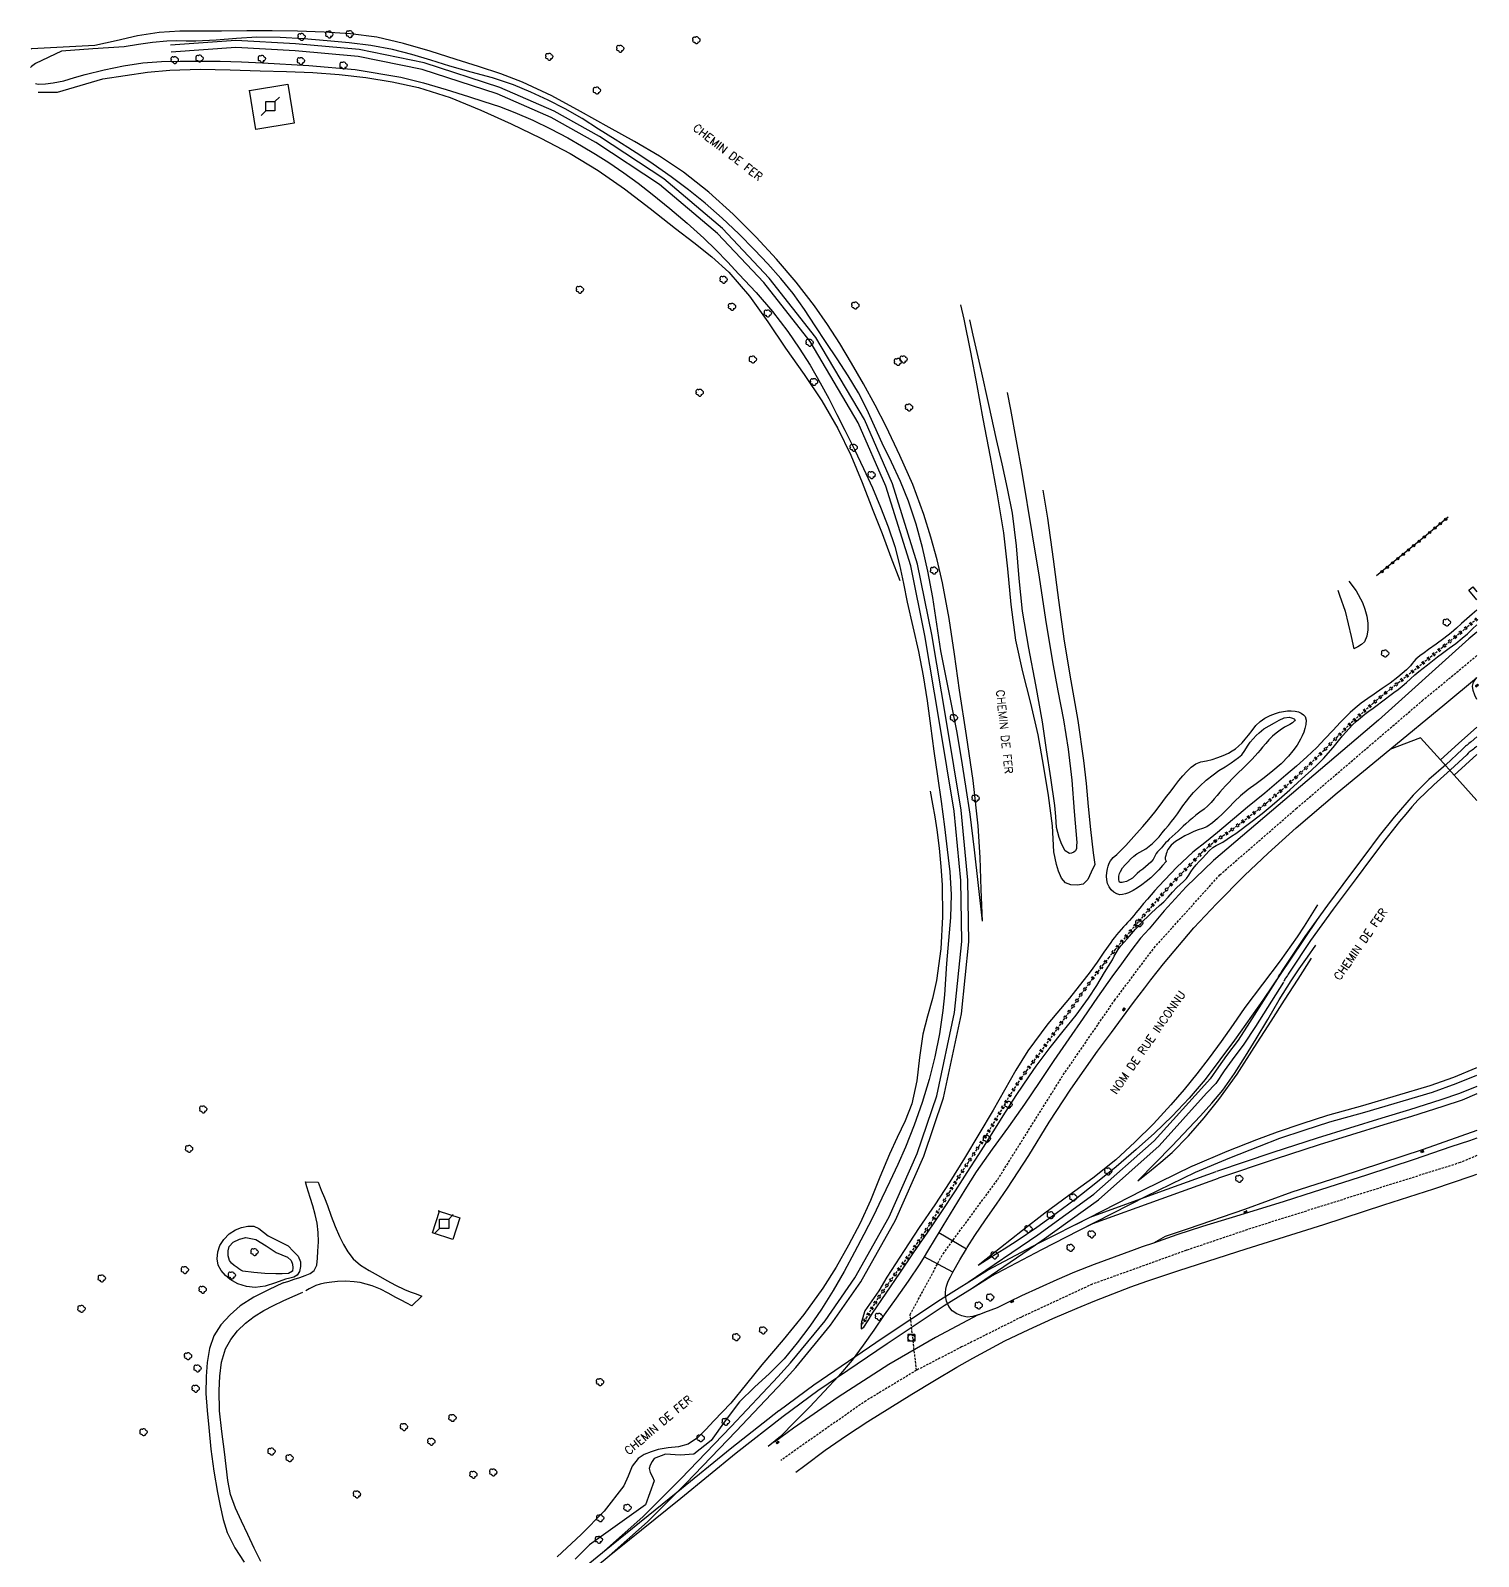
# Model space of a CAD drawing. Header units: millimetres. Extents: x 114000 to 115001, y 129000 to 130000.
# Drawn here: x 114683.7 to 115000.3, y 129256.3 to 129590 of the extents above; entities that cross this region are included whole.
import ezdxf

# ---------------------------------------------------------------- set-up
doc = ezdxf.new("R2010")
doc.units = ezdxf.units.MM
doc.linetypes.add('DASHED', pattern=[0.75, 0.5, -0.25])
doc.layers.get('0').update_dxf_attribs({"linetype": 'CONTINUOUS'})
for name, color, linetype in [('W0001', 6, 'DASHED'), ('W0004', 5, 'CONTINUOUS'), ('W0008', 7, 'CONTINUOUS'), ('W0071', 7, 'CONTINUOUS'), ('W0104', 1, 'CONTINUOUS'), ('W0211', 2, 'CONTINUOUS'), ('W0214', 2, 'CONTINUOUS'), ('W0220', 5, 'DASHED'), ('W0300', 7, 'CONTINUOUS'), ('W0323', 7, 'CONTINUOUS'), ('W0333', 7, 'CONTINUOUS'), ('W0401', 7, 'CONTINUOUS'), ('W0420', 7, 'CONTINUOUS'), ('W0510', 5, 'CONTINUOUS'), ('W0600', 7, 'CONTINUOUS'), ('W0700', 7, 'CONTINUOUS'), ('W0989', 7, 'CONTINUOUS')]:
    doc.layers.add(name, color=color, linetype=linetype)
doc.styles.get("Standard").update_dxf_attribs({"font": 'romans.shx', "width": 0.85})

# ---------------------------------------------------------------- blocks, each defined once
blk = doc.blocks.new('T300')
for p, q in [((-0.8, 0.51), (-0.86, 0.34)), ((-0.86, 0.34), (-0.86, 0.17)), ((-0.86, 0.17), (-0.74, 0.06)), ((-0.69, 0.63), (-0.8, 0.51)), ((-0.8, -0.06), (-0.74, 0.06)), ((-0.74, 0.06), (-0.69, 0.11)), ((-0.57, 0.69), (-0.69, 0.63)), ((-0.46, 0.69), (-0.57, 0.69)), ((-0.29, 0.63), (-0.46, 0.69)), ((-0.29, 0.63), (-0.17, 0.74)), ((-0.23, 0.57), (-0.29, 0.63)), ((-0.17, 0.74), (-0.06, 0.8)), ((-0.06, 0.8), (0.06, 0.8)), ((0.06, 0.8), (0.23, 0.74)), ((0.23, 0.74), (0.34, 0.63)), ((0.34, 0.63), (0.4, 0.51)), ((0.46, 0.46), (0.34, 0.46)), ((0.4, 0.51), (0.4, 0.46)), ((0.57, 0.4), (0.46, 0.46)), ((0.57, 0.4), (0.69, 0.29)), ((0.69, 0.29), (0.74, 0.17)), ((0.74, 0.06), (0.69, -0.17)), ((0.74, 0.17), (0.74, 0.06)), ((-0.8, -0.17), (-0.8, -0.06)), ((-0.8, -0.23), (-0.8, -0.17)), ((-0.74, -0.34), (-0.8, -0.23)), ((-0.69, -0.4), (-0.74, -0.34)), ((-0.51, -0.46), (-0.69, -0.4)), ((-0.4, -0.46), (-0.51, -0.46)), ((-0.4, -0.46), (-0.34, -0.46)), ((-0.34, -0.46), (-0.34, -0.4)), ((-0.34, -0.51), (-0.34, -0.46)), ((-0.29, -0.63), (-0.34, -0.51)), ((-0.17, -0.74), (-0.29, -0.63)), ((-0.06, -0.8), (-0.17, -0.74)), ((0.06, -0.8), (-0.06, -0.8)), ((0.17, -0.74), (0.06, -0.8)), ((0.23, -0.69), (0.17, -0.74)), ((0.29, -0.46), (0.23, -0.46)), ((0.29, -0.63), (0.23, -0.69)), ((0.46, -0.4), (0.29, -0.46)), ((0.34, -0.51), (0.29, -0.63)), ((0.34, -0.51), (0.34, -0.46)), ((0.57, -0.34), (0.46, -0.4)), ((0.63, -0.29), (0.57, -0.34)), ((0.69, -0.17), (0.63, -0.29))]:
    blk.add_line(p, q)
blk = doc.blocks.new('T420')
for p, q in [((0.75, 0.75), (-0.75, 0.75)), ((-0.75, 0.75), (-0.75, -0.75)), ((0.75, 0.75), (0.75, -0.75)), ((0.75, -0.75), (-0.75, -0.75))]:
    blk.add_line(p, q)
blk.add_ellipse((0, 0), major_axis=(-0.53, 0.53), ratio=1, start_param=3.926991, end_param=10.210176)
blk = doc.blocks.new('T600')
for p, q in [((-0.999999, 0.999999), (0.999999, 0.999999)), ((-0.999999, -0.999999), (-0.999999, 0.999999)), ((0.999999, 0.999999), (1.999998, 1.999998)), ((0.999999, 0.999999), (0.999999, -0.999999)), ((-0.999999, -0.999999), (-1.999998, -1.999998)), ((0.999999, -0.999999), (-0.999999, -0.999999))]:
    blk.add_line(p, q)
blk = doc.blocks.new('T401')
for p, q in [((-0.3, 0.3), (0, 0.3)), ((-0.3, -0.25), (-0.3, 0.3)), ((-0.3, 0.15), (0, 0.15)), ((-0.3, 0), (0, 0)), ((0, 0.3), (0, -0.25)), ((-0.3, -0.15), (0, -0.15)), ((-0.3, -0.25), (-0.3, -0.3)), ((-0.3, -0.3), (0, -0.3)), ((0, -0.3), (0, -0.25))]:
    blk.add_line(p, q)
blk = doc.blocks.new('t323o')
at = {"color": 0, "linetype": 'Continuous'}
for radius in [0.25, 0.15]:
    blk.add_circle((0, 0), radius, dxfattribs=at)
blk = doc.blocks.new('t220o')
at = {"color": 0, "linetype": 'Continuous'}
for p, q in [((-0.25, 0.25), (0.25, 0.25)), ((-0.25, -0.25), (0.25, -0.25))]:
    blk.add_line(p, q, dxfattribs=at)

msp = doc.modelspace()

# ---------------------------------------------------------------- linework, layer by layer
at = {"layer": 'W0001'}
for points in [[(114877.44, 129296.98), (114876.05, 129309.16), (114883.23, 129322.44), (114895.19, 129338.69), (114909.54, 129361.58), (114920.76, 129377.87), (114929.39, 129389.36), (114943.76, 129405.31), (114960.48, 129419.82), (114988.03, 129443.39), (115000, 129453.29)], [(115000, 129343.93), (114996.32, 129342.39), (114950.53, 129327.98), (114936.46, 129323.21), (114915.87, 129315.8), (114900.37, 129308.61), (114887.31, 129302.07), (114877.44, 129296.98)], [(114877.44, 129296.98), (114866.4, 129290.32), (114854.12, 129281.74), (114847.77, 129277.28)]]:
    msp.add_lwpolyline(points, dxfattribs=at)
at = {"layer": 'W0004'}
for points in [[(115000, 129349.43), (114988.27, 129345.24), (114970, 129339.3), (114959.48, 129335.94), (114949.19, 129332.17), (114936.83, 129327.88), (114931.83, 129326.25), (114929.28, 129324.8)], [(114890.94, 129309.09), (114881.59, 129304.17), (114871.37, 129298.27), (114860.34, 129291.08), (114850.53, 129284.3), (114846.38, 129281.29)]]:
    msp.add_lwpolyline(points, dxfattribs=at)
at = {"layer": 'W0008'}
for points in [[(115000, 129458.37), (114998.21, 129456.93), (114978.45, 129439.14), (114942.39, 129408.45), (114936.42, 129402.73), (114931.59, 129397.45), (114928.31, 129393.51), (114926.41, 129391.49)], [(114931.42, 129385.85), (114938.05, 129393.74), (114943.03, 129398.98), (114949.19, 129405.15), (114954.37, 129410.07), (114960.45, 129415.57), (114969.41, 129423.25), (114980.97, 129432.75), (114992.98, 129442.62), (114999.91, 129448.39), (115000, 129448.47)], [(114926.41, 129391.49), (114924.33, 129388.68), (114922.25, 129385.87), (114920.18, 129383.04), (114916.99, 129378.54), (114913.85, 129374), (114910.72, 129369.45), (114907.5, 129364.69), (114904.29, 129359.92), (114901.05, 129355.17), (114897.52, 129350.24), (114893.96, 129345.32), (114890.51, 129340.34), (114888.01, 129336.45), (114885.57, 129332.52), (114883.16, 129328.58), (114882.3, 129327.13), (114881.5, 129325.8), (114879.86, 129323.01), (114879.12, 129321.82), (114878.16, 129320.25), (114875.63, 129316.48), (114873.01, 129312.78), (114870.38, 129309.09), (114868.08, 129305.76), (114865.77, 129302.45), (114863.35, 129299.22), (114860.37, 129295.72), (114857.26, 129292.34), (114854.14, 129288.96)], [(114925, 129323.35), (114920.65, 129321.74), (114916.29, 129320.13), (114911.98, 129318.43), (114908.09, 129316.76), (114904.24, 129315.03), (114900.38, 129313.27), (114897.72, 129311.97), (114895.07, 129310.66), (114892.32, 129309.58), (114891.07, 129309.13), (114890.94, 129309.09), (114889.79, 129308.74), (114888.54, 129308.62), (114887.37, 129308.85), (114886.22, 129309.3), (114885.27, 129309.96), (114884.54, 129310.91), (114884.03, 129312.07), (114883.77, 129313.28), (114883.75, 129313.98), (114883.82, 129314.7), (114883.96, 129315.4), (114884.33, 129316.44), (114884.86, 129317.44), (114885.4, 129318.43), (114886.9, 129321.15), (114888.37, 129323.53), (114888.54, 129323.8), (114890.22, 129326.42), (114892.55, 129329.9), (114894.96, 129333.32), (114897.34, 129336.77), (114901.97, 129343.98), (114906.48, 129351.27), (114911.16, 129358.45), (114914.07, 129362.62), (114917.05, 129366.75), (114920.06, 129370.86), (114922.47, 129374.13), (114924.91, 129377.38), (114927.37, 129380.61), (114928.71, 129382.36), (114930.07, 129384.1), (114931.42, 129385.85)], [(115000, 129347.77), (114998.39, 129347.13), (114994.26, 129345.86), (114986.26, 129343.05), (114975.87, 129339.65), (114964.17, 129335.96), (114957.86, 129333.91), (114948.13, 129330.9), (114939.98, 129328.39), (114934.36, 129326.57)], [(114934.78, 129318.82), (114949.55, 129323.52), (114966.54, 129328.88), (114979.66, 129333.13), (114990.6, 129336.65), (114998.7, 129339.4), (115000, 129339.88)], [(114934.36, 129326.57), (114929.28, 129324.8), (114926.81, 129323.97), (114925, 129323.35)], [(114886.27, 129297.69), (114889.76, 129299.61), (114893.25, 129301.54), (114896.77, 129303.39), (114901.97, 129305.92), (114907.24, 129308.3), (114912.55, 129310.58), (114916.45, 129312.17), (114920.38, 129313.71), (114924.33, 129315.19), (114927.8, 129316.43), (114931.29, 129317.63), (114934.78, 129318.82)], [(114851.08, 129274.69), (114853, 129276.12), (114857.46, 129279.5), (114862.09, 129282.7), (114866.81, 129285.77), (114871.57, 129288.78), (114876.44, 129291.79), (114881.36, 129294.74), (114886.27, 129297.69)], [(114854.14, 129288.96), (114850.91, 129285.74), (114847.68, 129282.51), (114844.98, 129280.29), (114844.98, 129280.29)]]:
    msp.add_lwpolyline(points, dxfattribs=at)
at = {"layer": 'W0071'}
for points in [[(114738.9, 129316.1), (114740.14, 129316.48), (114741.37, 129316.87), (114742.58, 129317.3), (114743.72, 129317.71), (114744.84, 129318.16), (114745.71, 129318.79), (114746.26, 129320), (114746.43, 129321.5), (114746.52, 129323.01), (114746.65, 129325.05), (114746.6, 129327.12), (114746.37, 129329.15), (114745.96, 129331.04), (114745.4, 129332.91), (114744.82, 129334.77), (114744.48, 129335.92), (114744.13, 129337.06), (114743.79, 129338.21), (114746.61, 129338.1), (114747.27, 129336.4), (114747.94, 129334.7), (114748.61, 129332.99), (114749.45, 129330.71), (114750.29, 129328.42), (114751.27, 129326.21), (114752.13, 129324.51), (114753.08, 129322.86), (114754.21, 129321.38), (114755.86, 129319.97), (114757.76, 129318.79), (114759.7, 129317.68), (114761.57, 129316.6), (114763.47, 129315.58), (114765.43, 129314.66), (114766.7, 129314.15), (114767.99, 129313.67), (114769.27, 129313.2), (114767.1, 129311.04), (114765.94, 129311.67), (114764.77, 129312.3), (114763.6, 129312.92), (114761.9, 129313.83), (114760.19, 129314.71), (114758.42, 129315.43), (114757.11, 129315.82), (114755.78, 129316.14), (114754.43, 129316.35), (114752.62, 129316.47), (114750.78, 129316.42), (114748.97, 129316.2), (114747.99, 129316.02), (114747.01, 129315.79), (114746.06, 129315.49), (114745.32, 129315.15), (114744.59, 129314.76), (114743.87, 129314.38)], [(114738.9, 129316.1), (114735.69, 129314.55), (114732.49, 129312.99), (114729.56, 129311.09), (114727.34, 129309.13), (114725.32, 129306.93), (114723.75, 129304.51), (114722.8, 129301.72), (114722.34, 129298.69), (114722.08, 129295.65), (114722.02, 129291.93), (114722.29, 129288.18), (114722.64, 129284.44), (114723.12, 129279.69), (114723.74, 129274.95), (114724.56, 129270.26), (114725.14, 129267.3), (114725.79, 129264.37), (114726.69, 129261.53), (114728.35, 129258.18), (114730.38, 129254.98)], [(114734.07, 129255.14), (114732.62, 129258.1), (114731.22, 129261.08), (114729.85, 129263.96), (114728.51, 129266.85), (114727.45, 129269.82), (114726.81, 129272.88), (114726.44, 129276.01), (114726.11, 129279.15), (114725.5, 129283.62), (114724.99, 129288.1), (114724.9, 129292.57), (114725.06, 129295.68), (114725.42, 129298.78), (114726.3, 129301.66), (114727.48, 129303.7), (114728.98, 129305.6), (114730.66, 129307.3), (114732.57, 129308.77), (114734.68, 129310.02), (114736.85, 129311.18), (114738.93, 129312.2), (114741.06, 129313.13), (114743.2, 129314.07)]]:
    msp.add_lwpolyline(points, dxfattribs=at)
at = {"layer": 'W0104'}
for points in [[(115000, 129465.47), (114998.26, 129467.59), (114999.1, 129468.29)], [(114999.1, 129468.29), (115000, 129467.2)]]:
    msp.add_lwpolyline(points, dxfattribs=at)
at = {"layer": 'W0211'}
for points in [[(114891.87, 129395.19), (114891.61, 129402.15), (114891.35, 129409.11), (114890.92, 129416.05), (114889.81, 129425.96), (114888.35, 129435.83), (114886.81, 129445.7), (114885.71, 129453.55), (114884.58, 129461.39), (114883.1, 129469.16), (114881.92, 129474.2), (114880.59, 129479.2), (114879.06, 129484.14), (114876.62, 129490.66), (114873.82, 129497.06), (114870.8, 129503.35), (114868.4, 129508.04), (114865.88, 129512.67), (114863.24, 129517.23), (114860.66, 129521.49), (114857.98, 129525.68), (114855.15, 129529.76), (114851.13, 129534.96), (114846.84, 129539.96), (114842.36, 129544.76), (114837.31, 129549.79), (114832.03, 129554.59), (114826.47, 129559), (114821.21, 129562.49), (114815.73, 129565.68), (114810.19, 129568.76), (114803.99, 129572.28), (114797.72, 129575.66), (114791.28, 129578.66), (114786.52, 129580.46), (114781.67, 129582.07), (114776.79, 129583.59), (114771.05, 129585.43), (114765.27, 129587.15), (114759.43, 129588.48), (114753.69, 129589.23), (114747.89, 129589.6), (114742.08, 129589.82), (114736.55, 129589.93), (114731.01, 129589.89), (114725.48, 129589.82), (114720.9, 129589.83), (114716.33, 129589.82), (114711.79, 129589.54), (114707.08, 129588.79), (114702.4, 129587.74), (114697.72, 129586.69), (114690.82, 129586.32), (114683.93, 129585.93), (114683.85, 129585.87)], [(114685.36, 129576.51), (114689.61, 129576.47), (114694.57, 129577.97), (114699.53, 129579.38), (114704.4, 129580.16), (114709.28, 129580.84), (114714.18, 129581.32), (114720.75, 129581.53), (114727.34, 129581.37), (114733.93, 129581.14), (114739.68, 129580.99), (114745.43, 129580.79), (114751.15, 129580.36), (114756.99, 129579.68), (114762.8, 129578.77), (114768.52, 129577.5), (114775.43, 129575.3), (114782.18, 129572.56), (114788.82, 129569.55), (114795.3, 129566.43), (114801.66, 129563.06), (114807.82, 129559.38), (114813.6, 129555.36), (114819.19, 129551.05), (114824.71, 129546.65), (114828.71, 129543.58), (114832.67, 129540.47), (114836.38, 129537.12), (114840.89, 129531.9), (114844.91, 129526.23), (114848.82, 129520.48), (114852.84, 129514.76), (114856.73, 129508.95), (114860.26, 129502.94), (114863.05, 129497.11), (114865.53, 129491.12), (114867.92, 129485.09), (114869.91, 129479.96), (114871.85, 129474.81), (114873.78, 129469.66)], [(114912.52, 129412.36), (114912.46, 129411.73), (114912.4, 129411.1), (114912.18, 129410.6), (114911.81, 129410.3), (114911.33, 129410.09), (114910.88, 129409.98), (114909.93, 129410.55), (114909.23, 129411.99), (114908.66, 129413.48), (114908.07, 129415.71), (114907.87, 129418.08), (114907.67, 129420.46), (114906.79, 129426.57), (114905.9, 129432.68), (114904.96, 129438.79), (114903.51, 129446.85), (114901.98, 129454.89), (114900.65, 129462.96), (114899.9, 129470.1), (114899.3, 129477.27), (114898.42, 129484.39), (114897.37, 129489.8), (114896.15, 129495.18), (114894.91, 129500.56), (114893.24, 129508.16), (114891.56, 129515.77), (114889.85, 129523.37), (114889.08, 129526.69)], [(114897.26, 129510.84), (114898.02, 129507.09), (114900.45, 129493.39), (114902.76, 129479.67), (114904.25, 129470.42), (114905.68, 129461.16), (114907.18, 129451.92), (114908.36, 129445.55), (114909.58, 129439.2), (114910.62, 129432.82), (114911.38, 129426.02), (114911.95, 129419.19), (114912.52, 129412.36)], [(114969.56, 129467.55), (114969.97, 129466.5), (114971.16, 129462.97), (114971.87, 129460.24), (114972.48, 129457.48), (114973.1, 129454.72)], [(114880.41, 129423.6), (114880.92, 129420.8), (114881.44, 129417.99), (114881.89, 129415.18), (114882.4, 129411.17), (114882.79, 129407.15), (114883.02, 129403.12), (114883.1, 129396.13), (114882.73, 129389.13), (114881.81, 129382.21), (114880.91, 129378.29), (114879.82, 129374.4), (114878.83, 129370.48), (114878.08, 129365.39), (114877.5, 129360.26), (114876.44, 129355.27), (114874.99, 129351.54), (114873.24, 129347.9), (114871.51, 129344.25), (114869.41, 129339.2), (114867.35, 129334.13), (114865.1, 129329.16), (114862.58, 129324.31), (114859.86, 129319.55), (114856.95, 129314.93), (114852.77, 129309.17), (114848.24, 129303.64), (114843.64, 129298.17), (114840.24, 129293.98), (114836.81, 129289.82), (114833.14, 129285.89), (114831.36, 129284.02), (114829.53, 129282.2), (114827.48, 129280.82), (114825.38, 129280.27), (114823.12, 129280.05), (114820.91, 129279.64), (114819.39, 129279.13), (114817.9, 129278.53), (114816.59, 129277.71), (114815.29, 129275.98), (114814.38, 129273.83), (114813.4, 129271.73), (114809.11, 129266.14), (114804.07, 129261.08), (114798.88, 129256.18)], [(114965.16, 129398.8), (114963.69, 129396.45), (114962.22, 129394.09), (114960.71, 129391.76), (114957, 129386.52), (114953.09, 129381.42), (114949.23, 129376.28), (114946.65, 129372.6), (114944.09, 129368.91), (114941.45, 129365.27), (114938.74, 129361.78), (114935.96, 129358.35), (114933.09, 129355), (114929.23, 129350.85), (114925.21, 129346.85), (114921.03, 129343.03), (114915.99, 129338.98), (114910.74, 129335.17), (114905.51, 129331.33), (114900.64, 129327.54), (114895.79, 129323.73), (114890.94, 129319.92)], [(114925.87, 129338.41), (114928.38, 129340.44), (114930.9, 129342.47), (114933.32, 129344.6), (114936.93, 129348.26), (114940.31, 129352.16), (114943.54, 129356.18), (114947.54, 129361.75), (114951.26, 129367.53), (114954.96, 129373.34), (114957.93, 129377.91), (114960.9, 129382.5), (114963.85, 129387.09)]]:
    msp.add_lwpolyline(points, dxfattribs=at)
for points in [[(114931.51, 129411.87), (114931.25, 129411.55), (114931, 129411.23), (114930.74, 129410.92), (114930.44, 129410.62), (114930.14, 129410.32), (114929.87, 129410), (114929.63, 129409.57), (114929.44, 129409.12), (114929.21, 129408.69), (114928.7, 129408.1), (114928.11, 129407.57), (114927.51, 129407.06), (114926.91, 129406.57), (114926.3, 129406.09), (114925.71, 129405.6), (114925.36, 129405.27), (114925.01, 129404.93), (114924.65, 129404.63), (114924.04, 129404.21), (114923.39, 129403.87), (114922.71, 129403.69), (114922.39, 129403.66), (114922.08, 129403.65), (114921.84, 129403.74), (114921.72, 129403.95), (114921.67, 129404.24), (114921.65, 129404.53), (114921.68, 129405.05), (114921.83, 129405.58), (114922.03, 129406.08), (114922.46, 129406.82), (114923.04, 129407.49), (114923.64, 129408.13), (114924.27, 129408.77), (114924.93, 129409.38), (114925.64, 129409.93), (114926.27, 129410.3), (114926.93, 129410.63), (114927.57, 129411), (114928.34, 129411.58), (114929.07, 129412.21), (114929.76, 129412.88), (114930.48, 129413.66), (114931.16, 129414.49), (114931.84, 129415.31), (114932.53, 129416.14), (114933.21, 129416.97), (114933.87, 129417.81), (114934.49, 129418.68), (114935.09, 129419.57), (114935.7, 129420.44), (114936.45, 129421.42), (114937.22, 129422.38), (114938.02, 129423.3), (114939.36, 129424.69), (114940.79, 129426), (114942.29, 129427.22), (114943.58, 129428.11), (114944.91, 129428.95), (114946.23, 129429.82), (114947.04, 129430.38), (114947.84, 129430.96), (114948.57, 129431.6), (114949.24, 129432.48), (114949.8, 129433.45), (114950.42, 129434.37), (114951.03, 129435.09), (114951.68, 129435.77), (114952.37, 129436.41), (114953.42, 129437.22), (114954.54, 129437.94), (114955.72, 129438.57), (114956.77, 129439.15), (114957.85, 129439.68), (114958.92, 129439.79), (114959.46, 129439.66), (114960.01, 129439.46), (114960.23, 129439.2), (114960.12, 129439), (114959.89, 129438.78), (114959.65, 129438.57), (114959.11, 129438.2), (114958.51, 129437.91), (114957.92, 129437.59), (114956.99, 129436.99), (114956.1, 129436.34), (114955.26, 129435.64), (114954.52, 129434.88), (114953.82, 129434.06), (114953.13, 129433.24), (114952.59, 129432.61), (114952.05, 129431.97), (114951.51, 129431.35), (114950.8, 129430.58), (114950.07, 129429.83), (114949.34, 129429.1), (114948.64, 129428.41), (114947.93, 129427.74), (114947.23, 129427.06), (114946.47, 129426.31), (114945.71, 129425.55), (114944.98, 129424.78), (114944.36, 129424.08), (114943.76, 129423.37), (114943.16, 129422.67), (114942.52, 129421.91), (114941.87, 129421.16), (114941.18, 129420.45), (114940.33, 129419.71), (114939.43, 129419.03), (114938.53, 129418.34), (114937.78, 129417.73), (114937.03, 129417.1), (114936.3, 129416.46), (114935.75, 129415.95), (114935.21, 129415.43), (114934.66, 129414.91), (114934.01, 129414.31), (114933.35, 129413.72), (114932.7, 129413.1), (114932.3, 129412.7), (114931.9, 129412.29)], [(114730.14, 129318.65), (114729.7, 129318.9), (114729.26, 129319.15), (114728.84, 129319.42), (114728.21, 129319.89), (114727.61, 129320.4), (114727.18, 129320.99), (114726.89, 129321.98), (114726.88, 129323.08), (114727.13, 129324.04), (114728.03, 129324.99), (114729.41, 129325.66), (114730.79, 129326.03), (114732.99, 129325.59), (114735.21, 129324.17), (114737.42, 129322.72), (114738.65, 129322.23), (114739.87, 129321.73), (114740.7, 129320.97), (114740.96, 129320.21), (114741.07, 129319.35), (114740.96, 129318.66), (114740.11, 129318.17), (114738.71, 129318.1), (114737.3, 129318.1), (114734.92, 129318.13), (114732.53, 129318.39)]]:
    msp.add_lwpolyline(points, close=True, dxfattribs=at)
at = {"layer": 'W0214'}
for points in [[(114891.87, 129395.19), (114891.01, 129403), (114890.14, 129410.82), (114889.15, 129418.61), (114888.25, 129424.7), (114887.27, 129430.77), (114886.22, 129436.83), (114885.1, 129442.67), (114883.9, 129448.5), (114882.77, 129454.34), (114881.86, 129460.15), (114881, 129465.98), (114879.93, 129471.75), (114878.73, 129476.92), (114877.36, 129482.04), (114875.7, 129487.07), (114873.94, 129491.35), (114871.97, 129495.56), (114869.96, 129499.75), (114868.28, 129503.45), (114866.58, 129507.13), (114864.73, 129510.74), (114862.49, 129514.48), (114860.08, 129518.13), (114857.65, 129521.76), (114855.31, 129525.38), (114852.96, 129528.98), (114850.45, 129532.47), (114847.77, 129535.74), (114844.95, 129538.91), (114842.04, 129541.99), (114838.56, 129545.51), (114834.95, 129548.92), (114831.23, 129552.18), (114827.54, 129555.15), (114823.75, 129557.99), (114819.88, 129560.72), (114817.12, 129562.56), (114814.31, 129564.35), (114811.5, 129566.12), (114807.9, 129568.42), (114804.29, 129570.69), (114800.59, 129572.81), (114796.9, 129574.71), (114793.12, 129576.48), (114789.29, 129578.06), (114784.7, 129579.6), (114780.03, 129580.89), (114775.36, 129582.18), (114771.21, 129583.47), (114767.05, 129584.75), (114762.86, 129585.83), (114758.13, 129586.66), (114753.35, 129587.24), (114748.55, 129587.7), (114743.44, 129588.12), (114738.31, 129588.41), (114733.19, 129588.49), (114728.73, 129588.25), (114724.26, 129587.85), (114719.8, 129587.6), (114717.7, 129587.62), (114715.6, 129587.68), (114713.51, 129587.65), (114710.38, 129587.36), (114707.27, 129586.9), (114704.16, 129586.39), (114697.28, 129585.99), (114690.42, 129585.44), (114684.76, 129582.76), (114683.91, 129582.06), (114683.68, 129581.85)], [(114684.77, 129578.39), (114685.35, 129578.2), (114686.99, 129578.3), (114688.62, 129578.51), (114690.98, 129578.96), (114693.29, 129579.68), (114695.62, 129580.38), (114699.81, 129581.38), (114704.02, 129582.27), (114708.25, 129582.91), (114712.34, 129583.2), (114716.44, 129583.27), (114720.55, 129583.27), (114725.17, 129583.23), (114729.79, 129583.1), (114734.41, 129582.9), (114744.57, 129582.35), (114754.71, 129581.43), (114764.69, 129579.75), (114769.64, 129578.51), (114774.55, 129577.08), (114779.43, 129575.54), (114782.85, 129574.45), (114786.26, 129573.32), (114789.61, 129572.05), (114793.53, 129570.35), (114797.38, 129568.46), (114801.16, 129566.46), (114804.21, 129564.75), (114807.23, 129562.95), (114810.18, 129561.07), (114813.4, 129558.86), (114816.55, 129556.55), (114819.64, 129554.16), (114823.49, 129551.06), (114827.25, 129547.85), (114830.9, 129544.52), (114833.53, 129541.97), (114836.09, 129539.35), (114838.61, 129536.68), (114842.34, 129532.64), (114845.95, 129528.5), (114849.32, 129524.18), (114851.81, 129520.52), (114854.15, 129516.75), (114856.37, 129512.91), (114858.25, 129509.49), (114860.04, 129506.02), (114861.79, 129502.54), (114863.86, 129498.37), (114865.87, 129494.17), (114867.78, 129489.92), (114869.57, 129485.71), (114871.25, 129481.45), (114872.71, 129477.13), (114873.74, 129473.1), (114874.58, 129469.01), (114875.41, 129464.92), (114876.63, 129459.56), (114877.84, 129454.2), (114878.91, 129448.82), (114879.79, 129443.36), (114880.53, 129437.88), (114881.26, 129432.4), (114882.05, 129426.87), (114882.84, 129421.34), (114883.55, 129415.8), (114884.17, 129410.89), (114884.73, 129405.97), (114885.02, 129401.05), (114884.88, 129396.02), (114884.44, 129390.99), (114883.99, 129385.95), (114883.78, 129382.51), (114883.55, 129379.06), (114883.22, 129375.63), (114882.46, 129370.56), (114881.46, 129365.52), (114880.23, 129360.54), (114878.7, 129355.54), (114876.93, 129350.61), (114875, 129345.74), (114873.37, 129341.99), (114871.63, 129338.28), (114869.86, 129334.59), (114867.93, 129330.63), (114865.95, 129326.69), (114863.9, 129322.8), (114861.6, 129318.59), (114859.21, 129314.42), (114856.66, 129310.37), (114854.09, 129306.63), (114851.36, 129302.99), (114848.46, 129299.51), (114845.31, 129296.3), (114841.99, 129293.25), (114838.75, 129290.11), (114835.59, 129285.91), (114832.53, 129281.6), (114828.76, 129278.66), (114825.75, 129278.42), (114822.51, 129278.63), (114820.1, 129277.67), (114819.62, 129277), (114819.21, 129276.25), (114819, 129275.48), (114819.2, 129274.59), (114819.69, 129273.68), (114820.09, 129272.79), (114818.16, 129267.56), (114812.03, 129263.2), (114805.92, 129258.82), (114802.8, 129255.64)], [(114916.4, 129407.55), (114915.66, 129405.93), (114914.92, 129404.32), (114913.88, 129403.29), (114912.64, 129403.04), (114911.22, 129403.15), (114910.02, 129403.59), (114909.12, 129404.62), (114908.51, 129406.09), (114908.02, 129407.59), (114907.47, 129410.32), (114907.35, 129413.17), (114907.2, 129416.01), (114906.31, 129422.68), (114905.24, 129429.31), (114904.02, 129435.92), (114902.44, 129442.83), (114900.69, 129449.71), (114899.19, 129456.63), (114898.15, 129464.43), (114897.43, 129472.27), (114896.54, 129480.1), (114895.17, 129488.42), (114893.61, 129496.72), (114892.02, 129505.01), (114890.67, 129512.31), (114889.3, 129519.6), (114887.84, 129526.87), (114887.16, 129529.96)], [(114905.05, 129489.42), (114906.06, 129483.29), (114907.33, 129474.34), (114908.48, 129465.37), (114909.72, 129456.42), (114911.16, 129447.73), (114912.68, 129439.06), (114913.97, 129430.35), (114914.52, 129425.32), (114914.99, 129420.27), (114915.5, 129415.23), (114915.79, 129412.67), (114916.1, 129410.11), (114916.4, 129407.55)], [(114971.97, 129469.54), (114973.56, 129467.46), (114974.98, 129464.91), (114975.5, 129463.43), (114975.91, 129461.9), (114976.1, 129460.36), (114976.1, 129458.93), (114975.93, 129457.5), (114975.4, 129456.3), (114974.74, 129455.7), (114973.92, 129455.21), (114973.1, 129454.72)], [(114965.21, 129395.79), (114959.2, 129386.86), (114953.2, 129377.94), (114946.97, 129369.18), (114943.78, 129364.85), (114940.54, 129360.57), (114937.1, 129356.45), (114933.38, 129352.56), (114929.47, 129348.84), (114925.46, 129345.23), (114921.11, 129341.49), (114916.65, 129337.88), (114912.11, 129334.36), (114907.96, 129331.25), (114903.75, 129328.22), (114899.46, 129325.3), (114896.64, 129323.48), (114893.79, 129321.7), (114890.94, 129319.92)], [(114925.87, 129338.41), (114929.59, 129342.22), (114933.31, 129346.03), (114936.97, 129349.9), (114939.51, 129352.62), (114942.02, 129355.37), (114944.4, 129358.23), (114946.97, 129361.86), (114949.35, 129365.65), (114951.7, 129369.46), (114954.26, 129373.7), (114956.77, 129377.97), (114959.38, 129382.18), (114961.14, 129384.78), (114962.93, 129387.35), (114964.73, 129389.92)]]:
    msp.add_lwpolyline(points, dxfattribs=at)
for points in [[(114932, 129408.26), (114931.2, 129407.34), (114930.4, 129406.41), (114929.56, 129405.53), (114928.65, 129404.68), (114927.69, 129403.87), (114926.7, 129403.12), (114925.77, 129402.48), (114924.8, 129401.88), (114923.78, 129401.42), (114923.16, 129401.2), (114922.52, 129401.02), (114921.9, 129400.98), (114921.22, 129401.18), (114920.56, 129401.56), (114920.01, 129402.03), (114919.55, 129402.69), (114919.23, 129403.46), (114919.03, 129404.26), (114918.99, 129405.04), (114919.06, 129405.84), (114919.21, 129406.62), (114919.38, 129407.24), (114919.59, 129407.84), (114919.86, 129408.4), (114920.47, 129409.15), (114921.23, 129409.8), (114921.99, 129410.47), (114923.21, 129411.74), (114924.4, 129413.04), (114925.57, 129414.35), (114926.92, 129415.88), (114928.24, 129417.43), (114929.54, 129419), (114930.74, 129420.56), (114931.92, 129422.13), (114933.1, 129423.7), (114933.94, 129424.81), (114934.78, 129425.92), (114935.67, 129426.97), (114936.55, 129427.95), (114937.48, 129428.89), (114938.52, 129429.63), (114939.64, 129430.04), (114940.85, 129430.27), (114942.06, 129430.55), (114943.3, 129430.95), (114944.52, 129431.41), (114945.69, 129431.96), (114946.45, 129432.41), (114947.17, 129432.91), (114947.86, 129433.45), (114948.63, 129434.2), (114949.33, 129435.02), (114950.03, 129435.84), (114950.85, 129436.89), (114951.67, 129437.95), (114952.59, 129438.88), (114953.62, 129439.59), (114954.75, 129440.18), (114955.93, 129440.63), (114956.79, 129440.89), (114957.68, 129441.07), (114958.57, 129441.17), (114959.39, 129441.2), (114960.22, 129441.15), (114961, 129440.94), (114961.53, 129440.68), (114962.04, 129440.34), (114962.42, 129439.93), (114962.64, 129439.15), (114962.57, 129438.22), (114962.39, 129437.32), (114962.15, 129436.51), (114961.81, 129435.73), (114961.42, 129434.97), (114960.66, 129433.68), (114959.77, 129432.46), (114958.82, 129431.3), (114957.16, 129429.61), (114955.33, 129428.07), (114953.47, 129426.57), (114951.74, 129425.25), (114949.97, 129423.97), (114948.27, 129422.6), (114946.96, 129421.33), (114945.69, 129419.99), (114944.39, 129418.71), (114943.28, 129417.67), (114942.15, 129416.66), (114940.91, 129415.83), (114940, 129415.44), (114939.04, 129415.13), (114938.1, 129414.78), (114937.09, 129414.32), (114936.09, 129413.83), (114935.14, 129413.26), (114934.11, 129412.59), (114933.13, 129411.83), (114932.42, 129410.9), (114932.28, 129410.59), (114932.17, 129410.26), (114932.07, 129409.93), (114931.95, 129409.55), (114931.85, 129409.15), (114931.85, 129408.77), (114931.89, 129408.6), (114931.95, 129408.43)], [(114740.02, 129324.16), (114741.1, 129323.04), (114742.18, 129321.91), (114742.75, 129320.68), (114742.74, 129319.66), (114742.51, 129318.6), (114742.02, 129317.76), (114741.3, 129317.35), (114740.38, 129317.13), (114739.46, 129316.91), (114737.25, 129316.1), (114735.03, 129315.35), (114732.82, 129315.07), (114730.92, 129315.33), (114729.03, 129315.91), (114727.37, 129316.83), (114726.32, 129317.73), (114725.38, 129318.8), (114724.75, 129319.97), (114724.53, 129321.36), (114724.66, 129322.86), (114725.07, 129324.23), (114725.92, 129325.59), (114727.14, 129326.79), (114728.53, 129327.68), (114729.8, 129328.21), (114731.2, 129328.52), (114732.52, 129328.48), (114733.6, 129327.98), (114734.63, 129327.18), (114735.67, 129326.41), (114737.1, 129325.62), (114738.56, 129324.89)]]:
    msp.add_lwpolyline(points, close=True, dxfattribs=at)
at = {"layer": 'W0220'}
for points in [[(115000, 129461.32), (114997.88, 129459.51), (114995.19, 129457.28), (114992.5, 129455.07), (114990.19, 129453.2), (114987.87, 129451.34), (114985.55, 129449.49), (114982.79, 129447.3), (114980.04, 129445.1), (114977.33, 129442.86), (114975.66, 129441.4), (114974.01, 129439.92), (114972.36, 129438.44), (114969.46, 129435.49), (114966.56, 129432.54), (114963.61, 129429.65), (114960.48, 129426.71), (114957.29, 129423.84), (114954.02, 129421.05), (114951.43, 129418.97), (114948.79, 129416.95), (114946.12, 129414.96), (114944.46, 129413.81), (114942.8, 129412.68), (114941.21, 129411.46), (114939.76, 129410.11), (114938.38, 129408.67), (114937.01, 129407.23), (114935.68, 129405.89), (114934.36, 129404.54), (114933.06, 129403.17), (114931.66, 129401.63), (114930.29, 129400.07), (114928.93, 129398.5), (114926.46, 129395.66), (114924.02, 129392.79), (114921.62, 129389.89), (114920.91, 129389.01), (114920.2, 129388.13), (114919.49, 129387.24)], [(114919.49, 129387.24), (114918.29, 129385.71), (114917.09, 129384.19), (114915.9, 129382.65), (114913.68, 129379.57), (114911.52, 129376.45), (114909.35, 129373.33), (114907.53, 129370.76), (114905.7, 129368.21), (114903.85, 129365.66), (114902.66, 129364.09), (114901.47, 129362.52), (114900.3, 129360.92), (114897.89, 129357.18), (114895.64, 129353.31), (114893.35, 129349.48), (114891.04, 129345.95), (114888.7, 129342.45), (114886.4, 129338.92), (114884.63, 129335.98), (114882.89, 129333.01), (114881.1, 129330.08), (114879.4, 129327.47), (114877.67, 129324.89), (114875.91, 129322.33), (114873.61, 129319.15), (114871.28, 129316.01), (114869.05, 129312.79), (114867.78, 129310.75), (114866.56, 129308.68), (114865.33, 129306.62)]]:
    msp.add_lwpolyline(points, dxfattribs=at)
at = {"layer": 'W0323'}
msp.add_lwpolyline([(114993.71, 129483.54), (114988.5, 129479.21), (114978.05, 129470.71)], dxfattribs=at)
at = {"layer": 'W0333'}
for points in [[(115000, 129443.69), (114999.51, 129444.64), (114999.14, 129445.62), (114999.05, 129446.59), (114999.23, 129447.46), (114999.91, 129448.39)], [(115000, 129421.59), (114995.05, 129427.1), (114992.05, 129430.45), (114987.68, 129435.32), (114980.97, 129432.75)], [(114992.05, 129430.45), (114995.98, 129434.05), (115000, 129437.59)], [(115000, 129431.66), (114995.05, 129427.1)], [(114882.3, 129327.13), (114888.37, 129323.53)], [(114885.4, 129318.43), (114879.12, 129321.82)]]:
    msp.add_lwpolyline(points, dxfattribs=at)
at = {"layer": 'W0510'}
for points in [[(115000, 129463.23), (114998.97, 129462.33), (114997.76, 129461.28), (114996.64, 129460.27), (114995.52, 129459.26), (114994.38, 129458.27), (114992.74, 129457.01), (114991.06, 129455.8), (114989.39, 129454.58), (114988.45, 129453.9), (114987.51, 129453.22), (114986.64, 129452.46), (114986.23, 129451.99), (114985.84, 129451.51), (114985.44, 129451.03), (114984.56, 129450.15), (114983.63, 129449.32), (114982.68, 129448.52), (114981.01, 129447.24), (114979.28, 129446.04), (114977.55, 129444.84), (114976.13, 129443.85), (114974.71, 129442.85), (114973.35, 129441.78), (114972.27, 129440.8), (114971.22, 129439.77), (114970.19, 129438.73), (114968.45, 129436.9), (114966.74, 129435.03), (114964.99, 129433.2), (114962.78, 129431.12), (114960.51, 129429.11), (114958.21, 129427.12), (114956.68, 129425.81), (114955.15, 129424.5), (114953.6, 129423.2), (114951.72, 129421.64), (114949.83, 129420.09), (114947.95, 129418.54), (114945.59, 129416.55), (114943.23, 129414.55), (114940.85, 129412.59), (114939.86, 129411.81), (114938.86, 129411.05), (114937.88, 129410.26), (114936.69, 129409.19), (114935.53, 129408.09), (114934.39, 129406.97), (114933.05, 129405.61), (114931.73, 129404.23), (114930.43, 129402.83), (114929.59, 129401.9), (114928.75, 129400.97), (114927.92, 129400.02), (114927.08, 129399.03), (114926.24, 129398.03), (114925.41, 129397.03), (114924.95, 129396.46), (114924.5, 129395.9), (114924.03, 129395.34), (114923.59, 129394.87), (114923.13, 129394.4), (114922.68, 129393.93), (114922.17, 129393.36), (114921.67, 129392.78), (114921.19, 129392.19), (114920.76, 129391.65), (114920.33, 129391.09), (114919.91, 129390.53)], [(114920.27, 129386.77), (114920.68, 129387.51), (114921.09, 129388.25), (114921.53, 129388.97), (114922.15, 129389.79), (114922.83, 129390.57), (114923.51, 129391.35), (114924.42, 129392.4), (114925.34, 129393.45), (114926.29, 129394.47), (114927.11, 129395.33), (114927.95, 129396.17), (114928.81, 129397), (114929.7, 129397.81), (114930.61, 129398.61), (114931.5, 129399.44), (114932.46, 129400.47), (114933.39, 129401.55), (114934.35, 129402.59), (114935.06, 129403.22), (114935.79, 129403.85), (114936.46, 129404.52), (114936.97, 129405.23), (114937.42, 129405.98), (114937.91, 129406.7), (114938.56, 129407.48), (114939.26, 129408.23), (114939.96, 129408.98), (114940.7, 129409.79), (114941.44, 129410.59), (114942.26, 129411.29), (114942.96, 129411.72), (114943.7, 129412.1), (114944.43, 129412.5), (114945.39, 129413.11), (114946.32, 129413.75), (114947.25, 129414.4), (114948.47, 129415.27), (114949.67, 129416.15), (114950.86, 129417.04), (114953.05, 129418.77), (114955.2, 129420.55), (114957.32, 129422.36), (114959.05, 129423.88), (114960.77, 129425.41), (114962.46, 129426.97), (114963.8, 129428.21), (114965.12, 129429.46), (114966.41, 129430.74), (114968.55, 129433.18), (114970.59, 129435.72), (114972.78, 129438.1), (114973.65, 129438.91), (114974.54, 129439.69), (114975.46, 129440.45), (114976.35, 129441.12), (114977.27, 129441.77), (114978.17, 129442.43), (114979.09, 129443.13), (114980, 129443.84), (114980.92, 129444.55), (114981.84, 129445.22), (114982.77, 129445.88), (114983.68, 129446.57), (114984.6, 129447.37), (114985.49, 129448.21), (114986.4, 129449.04), (114987.31, 129449.79), (114988.23, 129450.53), (114989.15, 129451.27), (114990.25, 129452.12), (114991.36, 129452.97), (114992.46, 129453.81), (114993.91, 129454.88), (114995.36, 129455.94), (114996.77, 129457.05), (114997.92, 129458.06), (114999.04, 129459.1), (115000, 129460.03)], [(114919.91, 129390.53), (114918.42, 129388.4), (114916.93, 129386.26), (114915.41, 129384.13), (114910.88, 129378.36), (114906.18, 129372.71), (114901.81, 129366.83), (114899.18, 129362.58), (114896.7, 129358.22), (114894.21, 129353.87), (114891.09, 129348.6), (114887.95, 129343.35), (114884.73, 129338.16), (114881.42, 129333.15), (114878.04, 129328.2), (114874.72, 129323.2), (114872.83, 129320.26), (114870.97, 129317.32), (114869.17, 129314.34), (114867.65, 129312.16), (114866.17, 129309.96), (114865.38, 129307.58), (114865.34, 129307.03), (114865.33, 129306.62), (114865.33, 129306.46), (114865.37, 129306.06), (114865.91, 129306.37), (114866.85, 129307.9), (114867.78, 129309.44), (114870.82, 129313.82), (114873.81, 129318.23), (114876.8, 129322.65), (114879.88, 129327.16), (114882.95, 129331.69), (114885.99, 129336.24), (114888.55, 129340.2), (114891.08, 129344.19), (114893.62, 129348.18), (114896.41, 129352.62), (114899.2, 129357.05), (114902.12, 129361.4), (114903.61, 129363.47), (114905.13, 129365.51), (114906.67, 129367.55), (114909.49, 129371.13), (114912.36, 129374.67), (114915.07, 129378.33), (114916.86, 129381.1), (114918.56, 129383.94), (114920.27, 129386.77)]]:
    msp.add_lwpolyline(points, dxfattribs=at)
at = {"layer": 'W0600'}
for points in [[(114731.58, 129576.88), (114739.94, 129578.23), (114741.32, 129569.68), (114732.96, 129568.32), (114731.57, 129576.94)], [(114772.86, 129331.83), (114777.6, 129330.29), (114776.07, 129325.58), (114771.59, 129327.04), (114773.12, 129331.75)]]:
    msp.add_lwpolyline(points, close=True, dxfattribs=at)
at = {"layer": 'W0700'}
for points in [[(114848.27, 129294.54), (114851.04, 129297.61), (114858.65, 129306.85), (114865.25, 129316.35), (114872.86, 129329.81), (114879.02, 129343.83), (114883.32, 129356.58), (114887.26, 129374.96), (114888.85, 129390.68), (114888.66, 129404.14), (114887.21, 129419.45), (114883.99, 129438.87), (114880.78, 129457.91), (114877.65, 129473.27), (114872.2, 129490.83), (114866.07, 129504.9), (114855.42, 129522.86), (114845.21, 129535.83), (114834.98, 129546.7), (114822.16, 129557.54), (114808.08, 129566.8), (114798.21, 129572.32), (114786.28, 129577.53), (114769.75, 129582.91), (114755.57, 129585.8), (114741.66, 129587.07), (114728.59, 129587.78), (114714.32, 129586.74)], [(114847.14, 129295.57), (114849.88, 129298.61), (114857.43, 129307.78), (114863.96, 129317.16), (114871.49, 129330.5), (114877.59, 129344.38), (114881.85, 129356.99), (114885.74, 129375.2), (114887.32, 129390.74), (114887.14, 129404.06), (114885.69, 129419.25), (114882.48, 129438.62), (114879.27, 129457.63), (114876.17, 129472.89), (114870.76, 129490.3), (114864.71, 129504.2), (114854.15, 129521.99), (114844.05, 129534.83), (114833.92, 129545.59), (114821.24, 129556.31), (114807.29, 129565.49), (114797.53, 129570.95), (114785.74, 129576.09), (114769.36, 129581.43), (114755.35, 129584.28), (114741.55, 129585.55), (114728.6, 129586.25), (114714.43, 129585.21)], [(115000, 129435.49), (114998.76, 129434.43)], [(114998.76, 129434.43), (114998.51, 129434.23), (114998.26, 129434.02), (114998.01, 129433.83), (114997.85, 129433.71), (114997.68, 129433.59), (114997.52, 129433.46), (114997.25, 129433.22), (114997, 129432.96), (114996.75, 129432.7), (114993.16, 129429.4), (114989.51, 129426.16), (114986.04, 129422.75), (114984.63, 129421.17), (114983.25, 129419.55), (114981.89, 129417.92), (114978.62, 129413.84), (114975.46, 129409.66), (114972.34, 129405.45), (114967.31, 129398.69), (114962.37, 129391.86), (114957.71, 129384.85), (114957.56, 129384.62), (114957.42, 129384.39), (114957.27, 129384.16), (114957.11, 129383.92), (114956.93, 129383.68), (114956.77, 129383.44), (114956.63, 129383.19), (114956.5, 129382.94), (114956.37, 129382.68)], [(114999.73, 129433.26), (114999.49, 129433.05), (114999.23, 129432.84), (114998.94, 129432.61), (114998.74, 129432.46), (114998.59, 129432.35), (114998.5, 129432.29), (114998.32, 129432.12), (114998.1, 129431.9), (114997.82, 129431.6), (114994.19, 129428.26), (114990.56, 129425.04), (114987.15, 129421.69), (114985.78, 129420.16), (114984.42, 129418.57), (114983.08, 129416.96), (114979.83, 129412.9), (114976.69, 129408.74), (114973.57, 129404.54), (114968.54, 129397.79), (114963.63, 129390.99), (114958.99, 129384.02), (114958.87, 129383.82), (114958.72, 129383.57), (114958.54, 129383.3), (114958.35, 129383.03), (114958.19, 129382.8), (114958.08, 129382.64), (114957.98, 129382.47), (114957.85, 129382.22), (114957.74, 129381.99)], [(115000, 129433.48), (114999.75, 129433.27)], [(114956.37, 129382.68), (114950.29, 129373.02), (114947.76, 129369.15), (114945.26, 129365.79), (114943.5, 129363.32), (114941.67, 129360.68), (114939.75, 129358.63)], [(114957.67, 129381.87), (114951.57, 129372.19), (114949.02, 129368.27), (114946.5, 129364.89), (114944.75, 129362.44), (114942.86, 129359.71), (114940.86, 129357.58)], [(114937.88, 129341.69), (114945.35, 129344.88), (114951.87, 129347.42), (114956.38, 129349.15), (114961.75, 129350.97), (114967.42, 129352.77), (114975.04, 129354.89), (114989.78, 129359.27), (114994.94, 129361.09), (114999.83, 129363.12), (115000, 129363.2)], [(114938.48, 129340.29), (114945.93, 129343.46), (114952.42, 129345.99), (114956.9, 129347.72), (114962.23, 129349.52), (114967.85, 129351.31), (114975.46, 129353.42), (114990.26, 129357.81), (114995.49, 129359.66), (115000, 129361.53)], [(114888.72, 129316.22), (114903.96, 129326.63), (114916.24, 129335.46), (114929.4, 129347.15), (114939.73, 129358.61)], [(115000, 129359.06), (114996.2, 129357.49), (114992.08, 129356.11), (114985.26, 129353.91), (114979.19, 129352.12), (114965.05, 129347.74), (114955.38, 129344.6), (114943.01, 129340.45)], [(114889.59, 129314.96), (114904.83, 129325.38), (114917.2, 129334.26), (114930.48, 129346.06), (114940.86, 129357.58)], [(115000, 129357.41), (114996.74, 129356.05), (114992.55, 129354.65), (114985.71, 129352.45), (114979.63, 129350.66), (114965.51, 129346.28), (114955.86, 129343.14), (114943.49, 129339)], [(114912.26, 129328.88), (114926.95, 129336.4), (114937.81, 129341.66)], [(114847.37, 129288.17), (114854.98, 129293.81), (114870.15, 129304.11), (114882.68, 129312.43), (114892.98, 129318.9), (114904.14, 129324.76), (114915.4, 129330.48), (114930.43, 129335.94), (114942.97, 129340.44)], [(114848.28, 129286.94), (114855.87, 129292.57), (114871.01, 129302.84), (114883.51, 129311.14), (114889.59, 129314.96), (114893.75, 129317.57), (114904.84, 129323.41), (114912.95, 129327.52), (114916.01, 129329.07), (114930.95, 129334.5), (114943.49, 129339)], [(114912.95, 129327.52), (114927.63, 129335.03), (114938.48, 129340.29)], [(114809.23, 129257.51), (114817.58, 129264.91), (114825.91, 129273.27), (114836.9, 129284.69), (114847.16, 129295.59)], [(114810.25, 129256.37), (114818.63, 129263.8), (114827, 129272.2), (114838, 129283.64), (114848.27, 129294.54)], [(114711.67, 129175), (114713.27, 129176.47), (114726.18, 129187.77), (114738.39, 129198.42), (114751.98, 129210.13), (114765.07, 129220.79), (114776.96, 129230.68), (114790.66, 129241.87), (114803.67, 129252.98), (114810.73, 129258.74), (114824.91, 129270.21), (114837.07, 129280.11), (114847.34, 129288.15)], [(114713.94, 129175), (114714.29, 129175.32), (114727.19, 129186.62), (114739.39, 129197.26), (114752.97, 129208.96), (114766.04, 129219.6), (114777.94, 129229.49), (114791.64, 129240.69), (114804.65, 129251.81), (114810.25, 129256.37), (114811.69, 129257.55), (114825.87, 129269.02), (114838.03, 129278.91), (114848.28, 129286.94)]]:
    msp.add_lwpolyline(points, dxfattribs=at)

# ---------------------------------------------------------------- block references
at = {"layer": 'W0220'}
for p, rotation in [((114999.82, 129461.17), 220.4710609701571), ((114996.38, 129458.26), 219.702415222246), ((114997.53, 129459.22), 219.702415222246), ((114998.68, 129460.19), 220.4710609701571), ((114991.74, 129454.46), 218.9788673478147), ((114992.91, 129455.4), 219.3275909293785), ((114994.07, 129456.36), 219.3275909293785), ((114995.23, 129457.31), 219.702415222246), ((114988.24, 129451.64), 218.662818593046), ((114989.41, 129452.58), 218.662818593046), ((114990.58, 129453.52), 218.9788673478147), ((114983.55, 129447.9), 218.4792175200553), ((114984.72, 129448.83), 218.4792175200553), ((114985.89, 129449.76), 218.6929080652582), ((114987.06, 129450.7), 218.6929080652582), ((114980.03, 129445.09), 219.6344958289276), ((114981.2, 129446.03), 218.5377293630251), ((114982.37, 129446.96), 218.5377293630251), ((114975.45, 129441.21), 221.8201698804159), ((114976.58, 129442.2), 221.1421749502547), ((114977.72, 129443.18), 219.6344958289276), ((114978.87, 129444.14), 219.6344958289276), ((114972.11, 129438.19), 225.5288690978254), ((114973.21, 129439.21), 221.8373998638957), ((114974.33, 129440.21), 221.8201698804159), ((114968.96, 129434.98), 225.5288690978254), ((114970.01, 129436.05), 225.5288690978254), ((114971.06, 129437.12), 225.5288690978254), ((114965.79, 129431.79), 224.4414646858131), ((114966.86, 129432.84), 225.5288690978254), ((114967.91, 129433.91), 225.5288690978254), ((114961.46, 129427.63), 223.1402168840819), ((114962.56, 129428.66), 223.1402168840819), ((114963.65, 129429.69), 224.4414646858131), ((114964.72, 129430.74), 224.4414646858131), ((114958.14, 129424.6), 222.016968290502), ((114959.25, 129425.61), 222.016968290502), ((114960.37, 129426.61), 222.016968290502), ((114954.73, 129421.66), 220.4245726209761), ((114955.87, 129422.63), 220.4245726209761), ((114957.02, 129423.61), 220.4245726209761), ((114950.05, 129417.91), 217.5139916360674), ((114951.24, 129418.83), 217.5139916360674), ((114952.41, 129419.76), 218.7512748167675), ((114953.58, 129420.7), 218.7512748167675), ((114945.23, 129414.34), 214.7563900381079), ((114946.45, 129415.21), 216.6287987042798), ((114947.66, 129416.1), 216.6287987042798), ((114948.86, 129417), 217.5139916360674), ((114941.56, 129411.73), 217.4761795613614), ((114942.75, 129412.65), 217.4761795613614), ((114943.99, 129413.49), 214.1874553492819), ((114937.29, 129407.53), 226.404126932507), ((114938.32, 129408.62), 226.404126932507), ((114939.36, 129409.7), 226.2206060682293), ((114940.44, 129410.74), 222.9771939708529), ((114934.14, 129404.31), 226.4379959435484), ((114935.19, 129405.39), 225.6003828998222), ((114936.24, 129406.46), 225.385968724058), ((114931.1, 129401), 228.7077074238154), ((114932.1, 129402.12), 227.7522979978669), ((114933.11, 129403.22), 226.4379959435484), ((114928.15, 129397.6), 229.0702859856428), ((114929.13, 129398.74), 228.9619580156708), ((114930.11, 129399.87), 228.9619580156708), ((114925.21, 129394.19), 229.5885077614109), ((114926.18, 129395.33), 229.5885077614109), ((114927.16, 129396.47), 229.0702859856428), ((114923.28, 129391.9), 230.3990140700308), ((114924.24, 129393.05), 229.5885077614109), ((114920.43, 129388.41), 231.2769426705443), ((114921.37, 129389.58), 231.0951705928627), ((114922.32, 129390.74), 230.3990140700308), ((114917.82, 129385.12), 231.7682795055107), ((114918.75, 129386.29), 231.7865118709522), ((114915.1, 129381.53), 234.0991292053466), ((114915.98, 129382.75), 232.4403932892255), ((114916.89, 129383.94), 232.4403932892255), ((114912.49, 129377.86), 235.3687532366111), ((114913.35, 129379.1), 235.3687532366111), ((114914.22, 129380.32), 234.0991292053466), ((114909.93, 129374.16), 235.1760492460364), ((114910.79, 129375.4), 235.1760492460364), ((114911.64, 129376.63), 235.3687532366111), ((114908.2, 129371.71), 234.6317857172588), ((114909.07, 129372.94), 234.6317857172588), ((114905.59, 129368.05), 233.9793255251585), ((114906.46, 129369.27), 234.4792761294447), ((114907.33, 129370.49), 234.4792761294447), ((114902.92, 129364.43), 232.9850500578028), ((114903.82, 129365.62), 232.9850500578028), ((114904.71, 129366.84), 233.9793255251585), ((114900.23, 129360.82), 237.2223106855043), ((114901.11, 129362.03), 233.8039342514279), ((114902.01, 129363.23), 232.6542925588787), ((114898.61, 129358.29), 237.2223106855043), ((114899.42, 129359.56), 237.2223106855043), ((114896.29, 129354.44), 239.8081755161702), ((114897.05, 129355.73), 239.8081755161702), ((114897.8, 129357.03), 239.8081755161702), ((114894.77, 129351.85), 239.1000349571843), ((114895.54, 129353.14), 239.1000349571843), ((114892.4, 129348.03), 236.8341830892777), ((114893.22, 129349.28), 236.8341830892777), ((114894, 129350.57), 239.1000349571843), ((114889.92, 129344.27), 236.1854832044913), ((114890.75, 129345.52), 236.1854832044913), ((114891.58, 129346.77), 236.8341830892777), ((114888.26, 129341.78), 237.0416973599122), ((114889.08, 129343.03), 236.1854832044913), ((114885.84, 129337.98), 238.8874978943601), ((114886.63, 129339.26), 237.0416973599122), ((114887.44, 129340.52), 237.0416973599122), ((114883.54, 129334.12), 239.5767266781906), ((114884.3, 129335.41), 239.5767266781906), ((114885.06, 129336.7), 238.8874978943601), ((114881.99, 129331.54), 238.5957354205752), ((114882.77, 129332.82), 238.5957354205752), ((114879.58, 129327.74), 236.9792213735837), ((114880.4, 129329), 236.9792213735837), ((114881.21, 129330.26), 238.5957354205752), ((114877.91, 129325.25), 236.0852042363992), ((114878.75, 129326.5), 236.0852042363992), ((114875.35, 129321.55), 234.1135740341536), ((114876.22, 129322.78), 235.5284658900745), ((114877.07, 129324.01), 235.5284658900745), ((114872.69, 129317.92), 233.3788311930517), ((114873.59, 129319.12), 233.3788311930517), ((114874.47, 129320.34), 234.1135740341536), ((114870.07, 129314.27), 235.3307864119381), ((114870.92, 129315.5), 235.3307864119381), ((114871.8, 129316.72), 233.3788311930517), ((114868.41, 129311.77), 238.1690595650227), ((114869.22, 129313.03), 235.3307864119381), ((114866.1, 129307.91), 239.3592059110824), ((114866.86, 129309.2), 239.3508502343573), ((114867.63, 129310.49), 239.3508502343573)]:
    msp.add_blockref('t220o', p, dxfattribs=dict(at, rotation=rotation))
at = {"layer": 'W0300'}
for p in [(114742.99, 129588.55), (114749.05, 129589.08), (114753.56, 129589.16), (114829.34, 129587.84), (114797.16, 129584.21), (114812.68, 129585.98), (114715.26, 129583.5), (114720.67, 129583.83), (114734.31, 129583.76), (114742.85, 129583.29), (114752.17, 129582.31), (114807.57, 129576.83), (114835.29, 129535.45), (114803.86, 129533.28), (114837.14, 129529.54), (114844.95, 129528.09), (114864.1, 129529.81), (114854.1, 129521.69), (114841.68, 129518), (114873.41, 129517.48), (114874.65, 129518.03), (114830.06, 129510.76), (114855.06, 129513.1), (114875.85, 129507.51), (114863.75, 129498.72), (114867.66, 129492.73), (114881.32, 129471.85), (114993.44, 129460.49), (114979.96, 129453.71), (114885.66, 129439.61), (114890.4, 129422.02), (114926.18, 129394.72), (114721.49, 129354.02), (114897.6, 129355.03), (114892.86, 129347.59), (114718.4, 129345.39), (114919.41, 129340.46), (114948.05, 129338.83), (114911.76, 129334.75), (114906.85, 129330.88), (114901.96, 129327.84), (114911.17, 129323.73), (114915.79, 129326.7), (114732.71, 129322.81), (114894.56, 129322.11), (114699.31, 129317.05), (114717.47, 129318.9), (114727.75, 129317.71), (114721.38, 129314.59), (114694.86, 129310.4), (114891.09, 129311.12), (114893.58, 129312.89), (114869.26, 129308.67), (114838.05, 129304.19), (114843.93, 129305.7), (114718.16, 129300.04), (114720.24, 129297.37), (114808.27, 129294.37), (114719.84, 129292.95), (114765.39, 129284.57), (114775.99, 129286.54), (114835.77, 129285.7), (114708.43, 129283.42), (114771.38, 129281.35), (114830.29, 129282.11), (114736.42, 129279.19), (114740.37, 129277.74), (114780.58, 129274.13), (114784.92, 129274.63), (114755.11, 129269.82), (114808.3, 129264.61), (114814.26, 129266.88), (114808.01, 129259.89)]:
    msp.add_blockref('T300', p, dxfattribs=at)
at = {"layer": 'W0323'}
for p, rotation in [((114990.83, 129481.15), 219.7669721832398), ((114991.98, 129482.11), 219.7669721832398), ((114993.13, 129483.07), 219.7669721832398), ((114987.36, 129478.28), 219.1278843411491), ((114988.52, 129479.23), 219.7669721832398), ((114989.67, 129480.19), 219.7669721832398), ((114982.7, 129474.49), 219.1278843411491), ((114983.87, 129475.44), 219.1278843411491), ((114985.03, 129476.39), 219.1278843411491), ((114986.19, 129477.33), 219.1278843411491), ((114979.21, 129471.65), 219.1278843411491), ((114980.37, 129472.6), 219.1278843411491), ((114981.54, 129473.55), 219.1278843411491)]:
    msp.add_blockref('t323o', p, dxfattribs=dict(at, rotation=rotation))
at = {"layer": 'W0401'}
for p, rotation in [((115000.1, 129446.58), 309.791709713154), ((114922.92, 129375.84), 323.1752570710243), ((114988.02, 129344.93), 109.3216209314802), ((114949.36, 129331.74), 107.2003007790577), ((114898.31, 129312.15), 116.1155827781353), ((114846.98, 129281.29), 133.5156809340395)]:
    msp.add_blockref('T401', p, dxfattribs=dict(at, rotation=rotation))
at = {"layer": 'W0420'}
msp.add_blockref('T420', (114876.3, 129304.08), dxfattribs=at)
at = {"layer": 'W0600'}
for p in [(114736.11, 129573.41), (114774.14, 129329.01)]:
    msp.add_blockref('T600', p, dxfattribs=at)

# ---------------------------------------------------------------- texts
at = {"layer": 'W0989'}
for s, rotation, p in [('CHEMIN DE FER', 322.0093, (114828.39, 129568.34)), ('CHEMIN DE FER', 275.9864, (114894.86, 129445.7)), ('CHEMIN DE FER', 55.3666, (114970, 129382.07)), ('NOM DE RUE INCONNU', 55.3666, (114921.15, 129357.15)), ('CHEMIN DE FER', 40.3977, (114814.51, 129278.37))]:
    msp.add_text(s, height=1.75, rotation=rotation, dxfattribs=at).set_placement(p)

doc.saveas('drawing.dxf')
